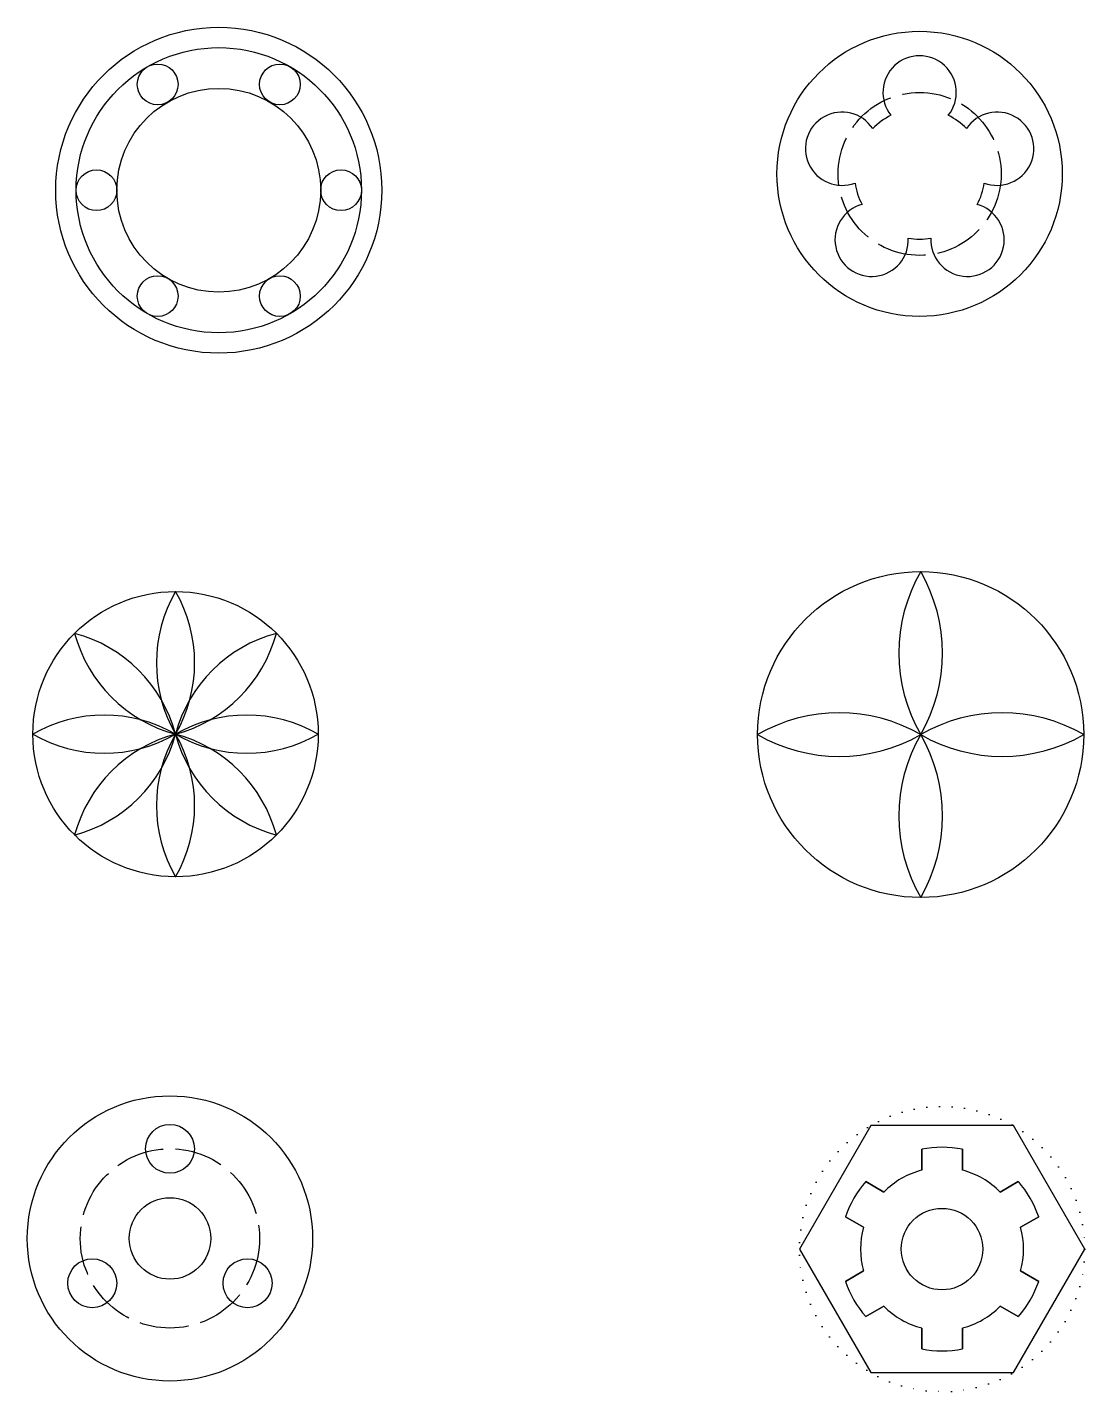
# Model space of a CAD drawing. Header units: millimetres. Extents: x 1255 to 1515, y 2164 to 2499.
import ezdxf

# ---------------------------------------------------------------- set-up
doc = ezdxf.new("R2010")
doc.units = ezdxf.units.MM
doc.linetypes.add('ACAD_ISO02W100', pattern=[15, 12, -3])
doc.linetypes.add('ACAD_ISO07W100', pattern=[3, 0, -3])

# ---------------------------------------------------------------- blocks, each defined once
blk = doc.blocks.new('*U4')
blk.add_circle((0, 0), 5)
blk = doc.blocks.new('*U5')
at = {"color": 0, "linetype": 'ByBlock', "lineweight": -2, "transparency": 16777216}
for p, rotation in [((1287.38, 2485.04), 299.9999999999999), ((1317.38, 2485.04), 240), ((1332.38, 2459.06), 180), ((1287.38, 2433.08), 59.99999999999999), ((1317.38, 2433.08), 120)]:
    blk.add_blockref('*U4', p, dxfattribs=dict(at, rotation=rotation))
blk.add_blockref('*U4', (1272.38, 2459.06), dxfattribs=at)
blk = doc.blocks.new('*U8')
for centre, start, end in [((30.31, 0), 150, 210), ((-30.31, 0), 330, 30)]:
    blk.add_arc(centre, 35, start, end)
blk = doc.blocks.new('*U9')
at = {"color": 0, "linetype": 'ByBlock', "lineweight": -2, "transparency": 16777216}
blk.add_blockref('*U8', (1291.77, 2343.05), dxfattribs=at)
for p, rotation in [((1279.39, 2337.92), 45.00000000000001), ((1304.14, 2337.92), 315), ((1274.27, 2325.55), 90), ((1279.39, 2313.17), 135), ((1304.14, 2313.17), 225), ((1309.27, 2325.55), 270), ((1291.77, 2308.05), 180)]:
    blk.add_blockref('*U8', p, dxfattribs=dict(at, rotation=rotation))
blk = doc.blocks.new('*U10')
for centre, start, end in [((34.64, 0), 150, 210), ((-34.64, 0), 330, 30)]:
    blk.add_arc(centre, 40, start, end)
blk = doc.blocks.new('*U11')
at = {"color": 0, "linetype": 'ByBlock', "lineweight": -2, "transparency": 16777216}
blk.add_blockref('*U10', (1474.6, 2345.45), dxfattribs=at)
for p, rotation in [((1454.6, 2325.45), 89.99999999999997), ((1494.6, 2325.45), 270), ((1474.6, 2305.45), 180)]:
    blk.add_blockref('*U10', p, dxfattribs=dict(at, rotation=rotation))
blk = doc.blocks.new('*U12')
blk.add_circle((0, 0), 6)
blk = doc.blocks.new('*U13')
at = {"color": 0, "linetype": 'ByBlock', "lineweight": -2, "transparency": 16777216}
blk.add_blockref('*U12', (1290.4, 2223.77), dxfattribs=at)
for p, rotation in [((1271.34, 2190.77), 120), ((1309.45, 2190.77), 240)]:
    blk.add_blockref('*U12', p, dxfattribs=dict(at, rotation=rotation))

msp = doc.modelspace()

# ---------------------------------------------------------------- linework, layer by layer
for p, q in [((1474.85, 2223.64), (1474.85, 2218.51)), ((1474.85, 2218.51), (1474.85, 2223.64)), ((1484.85, 2223.64), (1484.85, 2218.51)), ((1484.85, 2218.51), (1484.85, 2223.64)), ((1461.13, 2215.72), (1465.58, 2213.16)), ((1465.58, 2213.16), (1461.13, 2215.72)), ((1498.56, 2215.72), (1494.12, 2213.16)), ((1494.12, 2213.16), (1498.56, 2215.72)), ((1456.13, 2207.06), (1460.58, 2204.5)), ((1460.58, 2204.5), (1456.13, 2207.06)), ((1503.56, 2207.06), (1499.12, 2204.5)), ((1499.12, 2204.5), (1503.56, 2207.06)), ((1456.13, 2191.23), (1460.58, 2193.79)), ((1460.58, 2193.79), (1456.13, 2191.23)), ((1503.56, 2191.23), (1499.12, 2193.79)), ((1499.12, 2193.79), (1503.56, 2191.23)), ((1461.13, 2182.57), (1465.58, 2185.13)), ((1465.58, 2185.13), (1461.13, 2182.57)), ((1498.56, 2182.57), (1494.12, 2185.13)), ((1494.12, 2185.13), (1498.56, 2182.57)), ((1474.85, 2174.65), (1474.85, 2179.78)), ((1474.85, 2179.78), (1474.85, 2174.65)), ((1484.85, 2174.65), (1484.85, 2179.78)), ((1484.85, 2179.78), (1484.85, 2174.65))]:
    msp.add_line(p, q)
msp.add_lwpolyline([(1462.35, 2229.46), (1444.85, 2199.15), (1462.35, 2168.83), (1497.35, 2168.83), (1514.85, 2199.15), (1497.35, 2229.46)], close=True)
for centre, radius in [((1302.38, 2459.06), 40), ((1474.34, 2463.07), 35), ((1302.38, 2459.06), 35), ((1302.38, 2459.06), 25), ((1474.6, 2325.45), 40), ((1291.77, 2325.55), 35), ((1290.4, 2201.77), 35), ((1290.4, 2201.77), 10), ((1479.85, 2199.15), 10)]:
    msp.add_circle(centre, radius)
at = {"linetype": 'ACAD_ISO02W100'}
for centre, radius in [((1474.34, 2463.07), 20), ((1290.4, 2201.77), 22)]:
    msp.add_circle(centre, radius, dxfattribs=at)
at = {"linetype": 'ACAD_ISO07W100'}
msp.add_circle((1479.85, 2199.15), 35, dxfattribs=at)
for centre, radius, start, end in [((1474.34, 2483.07), 9, 321.3178, 218.6822), ((1455.32, 2469.25), 9, 33.3178, 290.6822), ((1474.34, 2463.07), 16, 116.0466, 135.9534), ((1474.34, 2463.07), 16, 44.0466, 63.9534), ((1493.36, 2469.25), 9, 249.3178, 146.6822), ((1474.34, 2463.07), 16, 188.0466, 207.9534), ((1474.34, 2463.07), 16, 332.0466, 351.9534), ((1462.58, 2446.89), 9, 105.3178, 2.6822), ((1486.09, 2446.89), 9, 177.3178, 74.6822), ((1474.34, 2463.07), 16, 260.0466, 279.9534), ((1479.85, 2199.15), 25, 78.463, 101.537), ((1479.85, 2199.15), 20, 104.4775, 135.5225), ((1479.85, 2199.15), 20, 44.4775, 75.5225), ((1479.85, 2199.15), 25, 138.463, 161.537), ((1479.85, 2199.15), 25, 18.463, 41.537), ((1479.85, 2199.15), 20, 164.4775, 195.5225), ((1479.85, 2199.15), 20, 344.4775, 15.5225), ((1479.85, 2199.15), 25, 198.463, 221.537), ((1479.85, 2199.15), 25, 318.463, 341.537), ((1479.85, 2199.15), 20, 224.4775, 255.5225), ((1479.85, 2199.15), 20, 284.4775, 315.5225), ((1479.85, 2199.15), 25, 258.463, 281.537)]:
    msp.add_arc(centre, radius, start, end)

# ---------------------------------------------------------------- block references
for name in ['*U5', '*U11', '*U9', '*U13']:
    msp.add_blockref(name, (0, 0))

doc.saveas('drawing.dxf')
